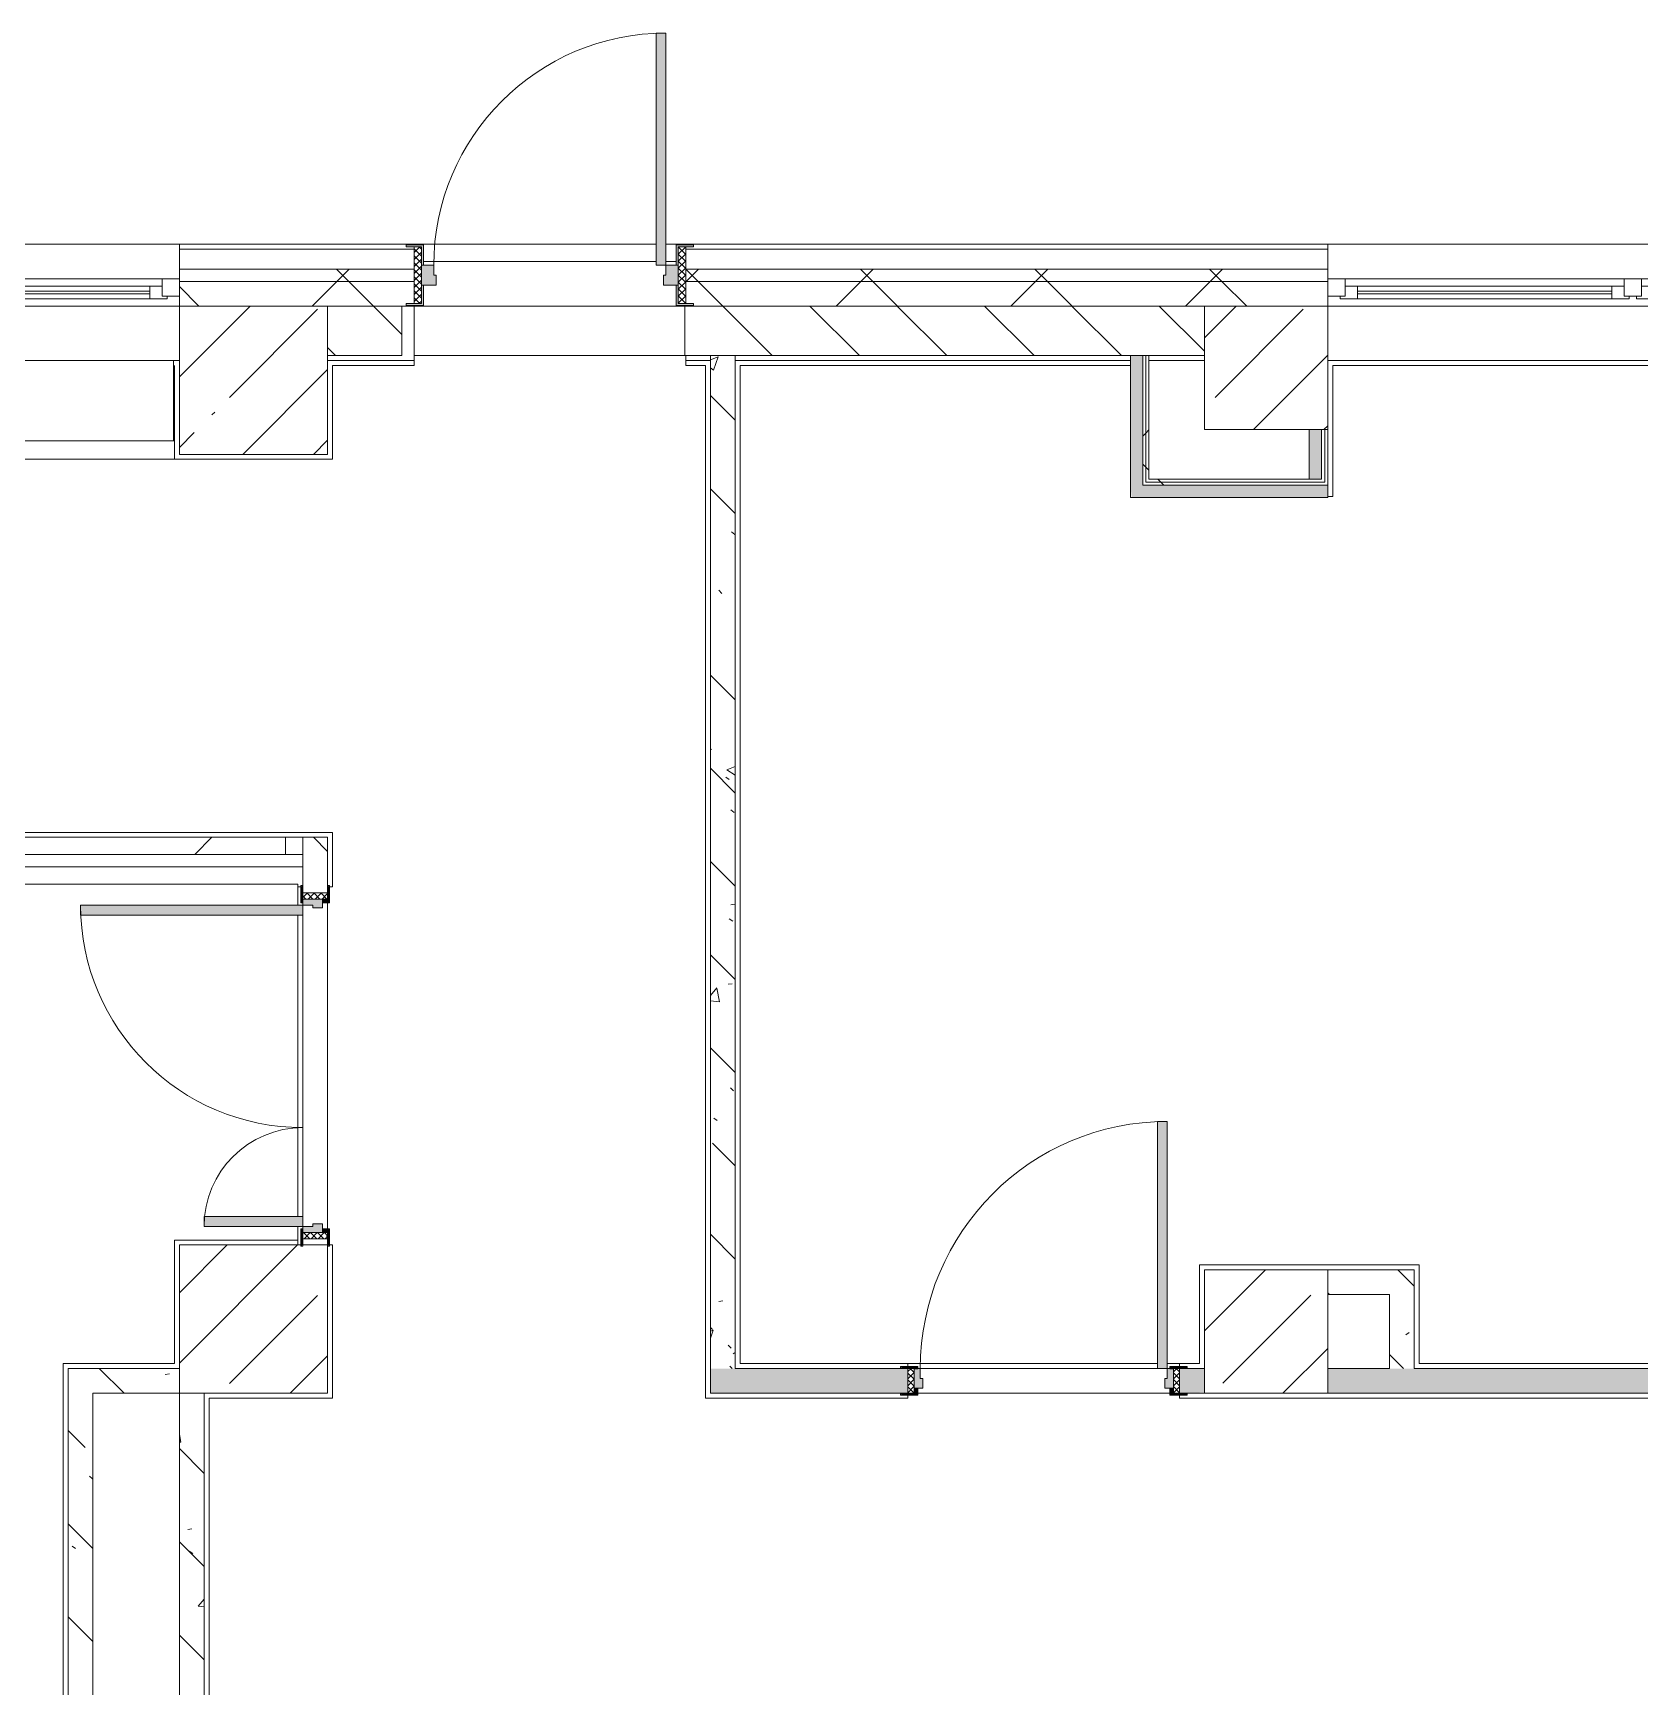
# Model space of a CAD drawing. Header units: millimetres. Extents: x 81711 to 274967, y -8553 to 29000.
# Drawn here: x 213524 to 220030, y 21511 to 28205 of the extents above; entities that cross this region are included whole.
import ezdxf

# ---------------------------------------------------------------- set-up
doc = ezdxf.new("R2010")
doc.units = ezdxf.units.MM
for name, color, linetype, lineweight, true_color in [('A-DOOR-5', 7, 'Continuous', 5, 0xe2e2e2), ('A-DOOR-6', 7, 'Continuous', 5, 0xaaaaaa), ('A-DOOR-FRAM-3', 7, 'Continuous', 5, 0xe2e2e2), ('A-DOOR-FRAM-4', 7, 'Continuous', 5, 0xaaaaaa), ('A-FLOR-2', 7, 'Continuous', 5, 0xaaaaaa), ('I-WALL-25', 7, 'Continuous', 5, 0xe7e7e7), ('I-WALL-26', 7, 'Continuous', 9, 0xe7e7e7), ('I-WALL-29', 7, 'Continuous', 5, 0x787878)]:
    doc.layers.add(name, color=color, linetype=linetype, lineweight=lineweight, true_color=true_color)
for name, color, linetype, lineweight in [('A-GLAZ-3', 7, 'Continuous', 5), ('A-GLAZ-CURT-2', 7, 'Continuous', 5), ('A-GLAZ-CWMG-2', 7, 'Continuous', 5), ('A-WALL', 7, 'Continuous', 9), ('A-WALL-10', 7, 'Continuous', 5), ('I-WALL-27', 7, 'Continuous', 5), ('S-COLS-1', 7, 'Continuous', 5)]:
    doc.layers.add(name, color=color, linetype=linetype, lineweight=lineweight)
pattern_1 = [(45, (147956.67, 0), (-285.1231, 285.1231), []), (45, (148241.8, 0), (-285.1231, 285.1231), [504.031, -100.806, 16.764, -84.042])]
pattern_2 = [(135, (147956.67, 0), (-377.1708, -377.1708), [533.4, -88.9, 17.78, -88.9]), (135, (147956.67, 376.94), (-377.1708, -377.1708), []), (50, (147956.67, 0), (637.6445, -55.7866), [66.675, -733.425]), (355, (147956.7, 0), (-123.3494, 668.699), [53.34, -586.74]), (100.451, (148009.8, -4.65), (514.299, 612.908), [56.665, -623.315]), (46.184, (147956.7, 177.8), (948.7764, -147.15), [100.012, -1100.137]), (96.636, (148035.7, 165.5), (830.909, 865.997), [84.998, -934.973]), (351.184, (147956.7, 177.8), (830.918, 865.988), [80.01, -880.11]), (21, (148045.57, 133.35), (530.6506, -357.9283), [66.675, -733.425]), (326, (148045.6, 133.35), (216.308, 644.6585), [53.34, -586.74]), (71.451, (148089.8, 103.5), (746.9596, 286.7243), [56.665, -623.315]), (37.5, (147956.67, 0), (10.81053, 295.9426), [16.764, -562.864, 16.764, -578.866, -588.962]), (37.5, (147956.67, 0), (10.81053, 295.9426), [-1175.258, 16.764, -572.198]), (7.5, (147956.67, 0), (233.8692, 350.6318), [16.764, -322.834, 16.764, -549.529, -224.472]), (7.5, (147956.67, 0), (233.8692, 350.6318), [-905.891, 16.764, -207.708]), (327.5, (147758.43, 0), (474.5678, -20.0513), [16.764, -205.486, 16.764, -676.656, -920.115]), (327.5, (147758.43, 0), (474.5678, -20.0513), [-915.67, 16.764, -903.351]), (317.5, (147669.53, 0), (518.4522, 88.9934), [16.764, -272.161, 16.764, -443.738, -653.415]), (317.5, (147669.53, 0), (518.4522, 88.9934), [-749.427, 16.764, -636.651])]
pattern_3 = [(45, (147956.67, 0), (-353.5534, 353.5534), []), (135, (147956.67, 0), (-353.5534, -353.5534), [])]
pattern_4 = [(45, (147956.7, 0), (-530.33, 530.33), []), (135, (147956.7, 0), (-530.33, -530.33), [])]

# ---------------------------------------------------------------- blocks, each defined once
blk = doc.blocks.new('Системная панель - Стекло - 70мм-31693610-1_5_3_птичка')
at = {"layer": 'A-GLAZ-CURT-2'}
h = blk.add_hatch(dxfattribs=at)
h.set_pattern_fill('FP_106', color=256, style=0, pattern_type=2)
h.set_pattern_definition([(225, (66547.5, 24415), (1414.214, -1414.214), [1000, -3000]), (225, (67547.5, 24915), (1414.214, -1414.214), [3000, -1000]), (225, (65547.5, 25415), (1414.214, -1414.214), [1000, -3000])])
h.paths.add_polyline_path([(-284.2, 35), (-542.5, 35), (-542.5, -35), (542.5, -35), (542.5, 35), (-258.1, 35)])
for p, q in [((542.5, 35), (-542.5, 35)), ((-542.5, 35), (-542.5, -35)), ((542.5, -35), (542.5, 35)), ((-542.5, -35), (542.5, -35))]:
    blk.add_line(p, q, dxfattribs=at)
blk = doc.blocks.new('BSC_Колонна _Прямоугольная - 500х500-V111-1_5_3_птичка')
at = {"layer": 'S-COLS-1'}
h = blk.add_hatch(dxfattribs=at)
h.set_pattern_fill('FP_123', color=256, style=0, pattern_type=2)
h.set_pattern_definition([(45, (-70560, -22950), (-285.1231, 285.1231), []), (45, (-70274.88, -22950), (-285.1231, 285.1231), [504.031, -100.806, 16.764, -84.042])])
h.paths.add_polyline_path([(250, -250), (250, 250), (-250, 250), (-250, -250), (103.4, -250)])
for p, q in [((250, 250), (-250, 250)), ((-250, 250), (-250, -250)), ((250, -250), (250, 250)), ((-250, -250), (250, -250))]:
    blk.add_line(p, q, dxfattribs=at)
blk = doc.blocks.new('120_Окно_СКБ_3Ст - 120_Окно_СКБ_3Ст_5100-21641134-1_5_3_птичка')
at = {"layer": 'A-GLAZ-3'}
for p, q in [((-2550, -75), (-2550, -5)), ((-2550, -5), (-2480, -5)), ((2550, -5), (-2550, -5)), ((-2480, -5), (-2480, -75)), ((-1720, -35), (-2480, -35)), ((-2480, -35), (-2480, -75)), ((-2430, -85), (-2430, -35)), ((-2430, -55), (-1770, -55)), ((-1770, -65), (-2430, -65)), ((-1770, -85), (-1770, -35)), ((-1720, -75), (-1720, -5)), ((-1720, -5), (-1650, -5)), ((-1720, -75), (-1720, -35)), ((-1650, -5), (-1650, -75)), ((1650, -35), (-1650, -35)), ((1650, -45), (-1650, -45)), ((1650, -75), (1650, -5)), ((1650, -5), (1720, -5)), ((1720, -5), (1720, -75)), ((2480, -35), (1720, -35)), ((1720, -35), (1720, -75)), ((1770, -85), (1770, -35)), ((1770, -55), (2430, -55)), ((2430, -65), (1770, -65)), ((2430, -85), (2430, -35)), ((2480, -75), (2480, -5)), ((2480, -5), (2550, -5)), ((2480, -75), (2480, -35)), ((2550, -5), (2550, -75)), ((-2480, -75), (-2550, -75)), ((-2550, -75), (-2500, -75)), ((-2480, -75), (-2500, -75)), ((-2500, -75), (-2500, -85)), ((-2500, -85), (-1700, -85)), ((-1700, -85), (-2500, -85)), ((-1650, -75), (-1720, -75)), ((-1700, -75), (-1720, -75)), ((-1700, -75), (1700, -75)), ((-1700, -85), (-1700, -75)), ((1720, -75), (1650, -75)), ((1720, -75), (1700, -75)), ((1700, -75), (1700, -85)), ((1700, -85), (2500, -85)), ((2500, -85), (1700, -85)), ((2550, -75), (2480, -75)), ((2500, -75), (2480, -75)), ((2500, -75), (2550, -75)), ((2500, -85), (2500, -75))]:
    blk.add_line(p, q, dxfattribs=at)
blk = doc.blocks.new('120_Окно_СКБ_2Ст - 120_Окно_СКБ_2Ст 2100х2400 _мал створка справа_-19092174-1_5_3_птичка')
at = {"layer": 'A-GLAZ-3'}
for p, q in [((-1050, -75), (-1050, -5)), ((-1050, -5), (-980, -5)), ((1050, -5), (-1050, -5)), ((-980, -5), (-980, -75)), ((150, -35), (-980, -35)), ((-980, -35), (-980, -75)), ((-930, -85), (-930, -35)), ((-930, -55), (100, -55)), ((100, -65), (-930, -65)), ((100, -85), (100, -35)), ((150, -75), (150, -5)), ((150, -5), (220, -5)), ((150, -75), (150, -35)), ((220, -5), (220, -75)), ((980, -35), (220, -35)), ((220, -35), (220, -75)), ((270, -85), (270, -35)), ((270, -55), (930, -55)), ((930, -65), (270, -65)), ((930, -85), (930, -35)), ((980, -75), (980, -5)), ((980, -5), (1050, -5)), ((980, -75), (980, -35)), ((1050, -5), (1050, -75)), ((-980, -75), (-1050, -75)), ((-1050, -75), (-1000, -75)), ((-980, -75), (-1000, -75)), ((-1000, -75), (-1000, -85)), ((-1000, -85), (170, -85)), ((170, -85), (-1000, -85)), ((220, -75), (150, -75)), ((170, -75), (150, -75)), ((170, -75), (200, -75)), ((170, -85), (170, -75)), ((220, -75), (200, -75)), ((200, -75), (200, -85)), ((200, -85), (1000, -85)), ((1000, -85), (200, -85)), ((1050, -75), (980, -75)), ((1000, -75), (980, -75)), ((1000, -75), (1050, -75)), ((1000, -85), (1000, -75))]:
    blk.add_line(p, q, dxfattribs=at)
blk = doc.blocks.new('110_Дверь_СКБ_1Ст_Наружная - ДН-2д_л__ Дверь из подвала ЛК _900 мм в свету_ 3300-22851703-1_5_3_птичка')
at = {"layer": 'A-DOOR-5'}
h = blk.add_hatch(color=256, dxfattribs=at)
h.paths.add_polyline_path([(-500.5, 50), (-492.5, 50), (-492.5, 133), (-562.5, 133), (-562.5, 125), (-500.5, 125), (-500.5, 65)])
h.paths.add_polyline_path([(539.5, 50), (539.5, 125), (601.5, 125), (601.5, 133), (531.5, 133), (531.5, 50)])
h = blk.add_hatch(color=256, dxfattribs=at)
h.paths.add_polyline_path([(539.5, -30), (539.5, 50), (489.5, 50), (489.5, 10), (479.5, 10), (479.5, -30), (489.5, -30)])
h.paths.add_polyline_path([(-440.5, -30), (-440.5, 10), (-450.5, 10), (-450.5, 50), (-500.5, 50), (-500.5, -30), (-450.5, -30)])
h = blk.add_hatch(color=256, dxfattribs=at)
h.paths.add_polyline_path([(540.4, -113), (601.5, -113), (601.5, -105), (539.5, -105), (539.5, -30), (531.5, -30), (531.5, -113), (539.5, -113)])
h.paths.add_polyline_path([(-501.4, -113), (-492.5, -113), (-492.5, -30), (-500.5, -30), (-500.5, -105), (-562.5, -105), (-562.5, -113), (-529.5, -113)])
at = {"layer": 'A-DOOR-6'}
h = blk.add_hatch(dxfattribs=at)
h.set_pattern_fill('FP_176', color=256, style=0, pattern_type=2)
h.set_pattern_definition([(135, (1756.41, 199.685), (-14.14214, -14.14214), []), (225, (1756.41, 199.685), (14.14214, -14.14214), [])])
h.paths.add_polyline_path([(559.5, -105), (569.5, -105), (569.5, 125), (539.5, 121.6), (539.5, -105)])
at = {"layer": 'A-DOOR-FRAM-3'}
blk.add_hatch(color=256, dxfattribs=at).paths.add_polyline_path([(449.5, 50), (489.5, 50), (489.5, 990), (449.5, 990), (449.5, 65)])
at = {"layer": 'A-DOOR-FRAM-4'}
h = blk.add_hatch(dxfattribs=at)
h.set_pattern_fill('FP_177', color=256, style=0, pattern_type=2)
h.set_pattern_definition([(45, (-366.384, 199.685), (-14.1421, 14.1421), []), (135, (-366.384, 199.685), (-14.1421, -14.1421), [])])
h.paths.add_polyline_path([(-530.5, -105), (-500.5, -105), (-500.5, 125), (-530.5, 125), (-530.5, -50.9)])
at = {"layer": 'A-DOOR-6'}
for p, q in [((489.5, 990), (449.5, 990)), ((449.5, 990), (449.5, 50)), ((489.5, 50), (489.5, 990)), ((-492.5, 133), (-562.5, 133)), ((-562.5, 133), (-562.5, 125)), ((-562.5, 125), (-500.5, 125)), ((-500.5, 125), (-500.5, 50)), ((-492.5, 50), (-492.5, 133)), ((601.5, 133), (531.5, 133)), ((531.5, 133), (531.5, 50)), ((539.5, 50), (539.5, 125)), ((539.5, 125), (601.5, 125)), ((601.5, 125), (601.5, 133)), ((-500.5, 50), (-492.5, 50)), ((449.5, 50), (489.5, 50)), ((531.5, 50), (539.5, 50)), ((-492.5, -30), (-500.5, -30)), ((-500.5, -30), (-500.5, -105)), ((-492.5, -113), (-492.5, -30)), ((539.5, -30), (531.5, -30)), ((531.5, -30), (531.5, -113)), ((539.5, -105), (539.5, -30)), ((-562.5, -105), (-562.5, -113)), ((-500.5, -105), (-562.5, -105)), ((-562.5, -113), (-492.5, -113)), ((531.5, -113), (601.5, -113)), ((601.5, -105), (539.5, -105)), ((601.5, -113), (601.5, -105))]:
    blk.add_line(p, q, dxfattribs=at)
blk.add_arc((489.5, 50), 940, 90, 180, dxfattribs=at)
at = {"layer": 'A-DOOR-FRAM-4'}
for p, q in [((-500.5, 125), (-530.5, 125)), ((-530.5, 125), (-530.5, -105)), ((-500.5, -105), (-500.5, 125)), ((569.5, 125), (539.5, 125)), ((539.5, 125), (539.5, -105)), ((569.5, -105), (569.5, 125)), ((-450.5, 50), (-500.5, 50)), ((-500.5, 50), (-500.5, -30)), ((-450.5, 10), (-450.5, 50)), ((-440.5, 10), (-450.5, 10)), ((-440.5, -30), (-440.5, 10)), ((489.5, 10), (479.5, 10)), ((479.5, 10), (479.5, -30)), ((489.5, 50), (489.5, 10)), ((539.5, 50), (489.5, 50)), ((539.5, -30), (539.5, 50)), ((-500.5, -30), (-440.5, -30)), ((479.5, -30), (539.5, -30)), ((-530.5, -105), (-500.5, -105)), ((539.5, -105), (569.5, -105))]:
    blk.add_line(p, q, dxfattribs=at)
blk = doc.blocks.new('110_Дверь_СКБ_2Ст - Д-10а_ СОШ_Дв_1450x2100h_Горячий цех-V192-1_5_3_птичка')
at = {"layer": 'A-DOOR-5'}
for points in [[(622.5, 873.7), (622.5, 50), (662.5, 50), (662.5, 950), (622.5, 950)], [(-637.5, 62.8), (-637.5, 50), (-597.5, 50), (-597.5, 450), (-637.5, 450), (-637.5, 70)]]:
    blk.add_hatch(color=256, dxfattribs=at).paths.add_polyline_path(points)
h = blk.add_hatch(color=256, dxfattribs=at)
h.paths.add_polyline_path([(-662.5, 50), (-662.5, -30), (-627.5, -30), (-627.5, 10), (-637.5, 10), (-637.5, 50), (-647.5, 50)])
h.paths.add_polyline_path([(652.5, -6), (652.5, -30), (687.5, -30), (687.5, 50), (662.5, 50), (662.5, 10), (652.5, 10)])
at = {"layer": 'A-DOOR-6'}
h = blk.add_hatch(dxfattribs=at)
h.set_pattern_fill('FP_23', color=256, style=0, pattern_type=2)
h.set_pattern_definition([(135, (1601.41, 114.685), (-14.14214, -14.14214), []), (225, (1601.41, 114.685), (14.14214, -14.14214), [])])
h.paths.add_polyline_path([(687.5, 50), (687.5, -50), (712.5, -50), (712.5, 50)])
at = {"layer": 'A-DOOR-FRAM-3'}
for points in [[(-717.5, 58), (-712.5, 50), (-647.5, 50), (-647.5, 58), (-712.5, 58)], [(672.5, 58), (672.5, 50), (742.5, 50), (737.5, 58), (687.5, 58)], [(-717.5, -50), (-712.5, -58), (-647.5, -58), (-647.5, -50), (-712.5, -50)], [(-662.5, -50), (-647.5, -50), (-647.5, -30), (-662.5, -30)], [(672.5, -50), (687.5, -50), (687.5, -30), (672.5, -30)], [(672.5, -50), (672.5, -58), (742.5, -58), (737.5, -50), (687.5, -50)]]:
    blk.add_hatch(color=256, dxfattribs=at).paths.add_polyline_path(points)
at = {"layer": 'A-DOOR-FRAM-4'}
h = blk.add_hatch(dxfattribs=at)
h.set_pattern_fill('FP_24', color=256, style=0, pattern_type=2)
h.set_pattern_definition([(45, (-521.384, 114.685), (-14.1421, 14.1421), []), (135, (-521.384, 114.685), (-14.1421, -14.1421), [])])
h.paths.add_polyline_path([(-687.5, -50), (-662.5, -50), (-662.5, 50), (-687.5, 50)])
at = {"layer": 'A-DOOR-6'}
for p, q in [((662.5, 950), (622.5, 950)), ((622.5, 950), (622.5, 50)), ((662.5, 50), (662.5, 950)), ((-637.5, 450), (-637.5, 50)), ((-597.5, 450), (-637.5, 450)), ((-597.5, 50), (-597.5, 450)), ((-637.5, 50), (-597.5, 50)), ((622.5, 50), (662.5, 50))]:
    blk.add_line(p, q, dxfattribs=at)
for centre, radius, start, end in [((662.5, 50), 900, 90, 180), ((-637.5, 50), 400, 0, 90)]:
    blk.add_arc(centre, radius, start, end, dxfattribs=at)
at = {"layer": 'A-DOOR-FRAM-4'}
for p, q in [((-647.5, 58), (-717.5, 58)), ((-717.5, 58), (-717.5, 50)), ((-717.5, 50), (-647.5, 50)), ((-662.5, 50), (-687.5, 50)), ((-687.5, 50), (-687.5, -50)), ((-637.5, 50), (-662.5, 50)), ((-662.5, 50), (-662.5, -30)), ((-662.5, -50), (-662.5, 50)), ((-647.5, 50), (-647.5, 58)), ((-637.5, 10), (-637.5, 50)), ((-627.5, 10), (-637.5, 10)), ((-627.5, -30), (-627.5, 10)), ((662.5, 10), (652.5, 10)), ((652.5, 10), (652.5, -30)), ((662.5, 50), (662.5, 10)), ((687.5, 50), (662.5, 50)), ((742.5, 58), (672.5, 58)), ((672.5, 58), (672.5, 50)), ((672.5, 50), (742.5, 50)), ((687.5, -30), (687.5, 50)), ((712.5, 50), (687.5, 50)), ((687.5, 50), (687.5, -50)), ((712.5, -50), (712.5, 50)), ((742.5, 50), (742.5, 58)), ((-647.5, -50), (-717.5, -50)), ((-717.5, -50), (-717.5, -58)), ((-717.5, -58), (-647.5, -58)), ((-687.5, -50), (-662.5, -50)), ((-662.5, -30), (-627.5, -30)), ((-647.5, -30), (-662.5, -30)), ((-662.5, -30), (-662.5, -50)), ((-662.5, -50), (-647.5, -50)), ((-647.5, -50), (-647.5, -30)), ((-647.5, -58), (-647.5, -50)), ((652.5, -30), (687.5, -30)), ((687.5, -30), (672.5, -30)), ((672.5, -30), (672.5, -50)), ((672.5, -50), (687.5, -50)), ((742.5, -50), (672.5, -50)), ((672.5, -50), (672.5, -58)), ((672.5, -58), (742.5, -58)), ((687.5, -50), (687.5, -30)), ((687.5, -50), (712.5, -50)), ((742.5, -58), (742.5, -50))]:
    blk.add_line(p, q, dxfattribs=at)
blk = doc.blocks.new('Прямоугольный импост - 50 x 70 мм-23766160-1_5_3_птичка')
at = {"layer": 'A-GLAZ-CWMG-2'}
for p, q in [((0, 35), (-70, 35)), ((-70, 35), (-70, -35)), ((0, -35), (0, 35)), ((-70, -35), (0, -35))]:
    blk.add_line(p, q, dxfattribs=at)
blk = doc.blocks.new('110_Дверь_СКБ_1Ст_Внутренняя1 - Д-11 1100x2100h_кладовые _все__ коридор _между помещениями блока столовой__ моечные _все_-V213-1_5_3_птичка')
at = {"layer": 'A-DOOR-5'}
h = blk.add_hatch(color=256, dxfattribs=at)
h.paths.add_polyline_path([(512.5, 50), (512.5, 10), (502.5, 10), (502.5, -30), (537.5, -30), (537.5, 50)])
h.paths.add_polyline_path([(-497.5, 50), (-512.5, 50), (-512.5, -30), (-477.5, -30), (-477.5, 10), (-487.5, 10), (-487.5, 50)])
at = {"layer": 'A-DOOR-6'}
h = blk.add_hatch(dxfattribs=at)
h.set_pattern_fill('FP_17', color=256, style=0, pattern_type=2)
h.set_pattern_definition([(135, (1751.41, 114.685), (-14.14214, -14.14214), []), (225, (1751.41, 114.685), (14.14214, -14.14214), [])])
h.paths.add_polyline_path([(537.5, 50), (537.5, -50), (562.5, -50), (562.5, 50)])
at = {"layer": 'A-DOOR-FRAM-3'}
for points in [[(512.5, 1050), (472.5, 1050), (472.5, 50), (512.5, 50), (512.5, 907.6)], [(-537.5, 58), (-567.5, 58), (-562.5, 50), (-497.5, 50), (-497.5, 58), (-535.4, 58)], [(537.5, 58), (522.5, 58), (522.5, 50), (592.5, 50), (592.5, 58), (542.5, 58)], [(-497.5, -50), (-567.5, -50), (-562.5, -58), (-497.5, -56.4)], [(-497.5, -30), (-512.5, -30), (-512.5, -50), (-497.5, -50)], [(522.5, -30), (522.5, -50), (537.5, -50), (537.5, -30)], [(562.5, -50), (522.5, -50), (522.5, -58), (592.5, -58), (592.5, -50)]]:
    blk.add_hatch(color=256, dxfattribs=at).paths.add_polyline_path(points)
at = {"layer": 'A-DOOR-FRAM-4'}
h = blk.add_hatch(dxfattribs=at)
h.set_pattern_fill('FP_18', color=256, style=0, pattern_type=2)
h.set_pattern_definition([(45, (-371.384, 114.685), (-14.1421, 14.1421), []), (135, (-371.384, 114.685), (-14.1421, -14.1421), [])])
h.paths.add_polyline_path([(-512.5, 50), (-537.5, 50), (-537.2, -50), (-512.5, -50)])
at = {"layer": 'A-DOOR-6'}
for p, q in [((512.5, 1050), (472.5, 1050)), ((472.5, 1050), (472.5, 50)), ((512.5, 50), (512.5, 1050)), ((472.5, 50), (512.5, 50))]:
    blk.add_line(p, q, dxfattribs=at)
blk.add_arc((512.5, 50), 1000, 90, 180, dxfattribs=at)
at = {"layer": 'A-DOOR-FRAM-4'}
for p, q in [((-497.5, 58), (-567.5, 58)), ((-567.5, 58), (-567.5, 50)), ((-567.5, 50), (-497.5, 50)), ((-512.5, 50), (-537.5, 50)), ((-537.5, 50), (-537.5, -50)), ((-487.5, 50), (-512.5, 50)), ((-512.5, 50), (-512.5, -30)), ((-512.5, -50), (-512.5, 50)), ((-497.5, 50), (-512.5, 50)), ((-512.5, 50), (-512.5, 49)), ((-512.5, 49), (-497.5, 49)), ((-497.5, 50), (-497.5, 58)), ((-497.5, 49), (-497.5, 50)), ((-487.5, 10), (-487.5, 50)), ((-477.5, 10), (-487.5, 10)), ((-477.5, -30), (-477.5, 10)), ((512.5, 10), (502.5, 10)), ((502.5, 10), (502.5, -30)), ((512.5, 50), (512.5, 10)), ((537.5, 50), (512.5, 50)), ((592.5, 58), (522.5, 58)), ((522.5, 58), (522.5, 50)), ((537.5, 50), (522.5, 50)), ((522.5, 50), (522.5, 49)), ((522.5, 50), (592.5, 50)), ((522.5, 49), (537.5, 49)), ((537.5, -30), (537.5, 50)), ((562.5, 50), (537.5, 50)), ((537.5, 50), (537.5, -50)), ((537.5, 49), (537.5, 50)), ((562.5, -50), (562.5, 50)), ((592.5, 50), (592.5, 58)), ((-497.5, -50), (-567.5, -50)), ((-567.5, -50), (-567.5, -58)), ((-567.5, -58), (-497.5, -58)), ((-537.5, -50), (-512.5, -50)), ((-512.5, -30), (-477.5, -30)), ((-497.5, -30), (-512.5, -30)), ((-512.5, -30), (-512.5, -50)), ((-512.5, -50), (-497.5, -50)), ((-497.5, -50), (-497.5, -30)), ((-497.5, -58), (-497.5, -50)), ((502.5, -30), (537.5, -30)), ((537.5, -30), (522.5, -30)), ((522.5, -30), (522.5, -50)), ((522.5, -50), (537.5, -50)), ((592.5, -50), (522.5, -50)), ((522.5, -50), (522.5, -58)), ((522.5, -58), (592.5, -58)), ((537.5, -50), (537.5, -30)), ((537.5, -50), (562.5, -50)), ((592.5, -58), (592.5, -50))]:
    blk.add_line(p, q, dxfattribs=at)
blk = doc.blocks.new('Зашивка приборов отопления10 - Зашивка приборов отопления-33278020-1_5_3_птичка')
at = {"layer": 'A-WALL-10'}
for p, q in [((51570, 26880), (51570, 26555)), ((56925.6, 26880), (51570, 26880)), ((56925.6, 26555), (56925.6, 26880)), ((51570, 26555), (56925.6, 26555)), ((56930, 26555), (51570, 26555)), ((51570, 26555), (51570, 26480)), ((56930, 26480), (56930, 26555)), ((51570, 26480), (56930, 26480))]:
    blk.add_line(p, q, dxfattribs=at)

msp = doc.modelspace()

# ---------------------------------------------------------------- hatches: boundary and pattern name
at = {"layer": 'A-WALL-10'}
h = msp.add_hatch(dxfattribs=at)
h.set_pattern_fill('FP_94', color=256, style=0, pattern_type=2)
h.set_pattern_definition(pattern_3)
h.paths.add_polyline_path([(231381.8, 27200), (232926.7, 27200), (232926.7, 27250), (228306.7, 27250), (228306.7, 27200), (231181.8, 27200)])
h.paths.add_polyline_path([(218766.7, 27200), (218766.7, 27250), (216166.7, 27250), (216166.7, 27200), (218266.7, 27200)])
h.paths.add_polyline_path([(214716.7, 27200), (215066.7, 27200), (215066.7, 27250), (214116.7, 27250), (214116.7, 27200)])
h.paths.add_polyline_path([(220866.7, 27200), (222206.7, 27200), (222206.7, 27250), (220866.7, 27250), (220866.7, 27210)])
h.paths.add_polyline_path([(225206.7, 27200), (225206.7, 27250), (224306.7, 27250), (224306.7, 27200), (224706.7, 27200)])
h.paths.add_polyline_path([(205661.7, 27200), (205661.7, 27250), (204816.7, 27250), (204816.7, 27200)])
h.paths.add_polyline_path([(208214.7, 27200), (209016.7, 27200), (209016.7, 27250), (207961.7, 27250), (207961.7, 27200)])
h.paths.add_polyline_path([(196716.7, 27200), (196716.7, 27250), (195616.7, 27250), (195616.7, 27200), (196116.7, 27200)])
h.paths.add_polyline_path([(198816.7, 27200), (199716.7, 27200), (199716.7, 27250), (198816.7, 27250), (198816.7, 27210)])
h.paths.add_polyline_path([(202716.7, 27200), (202716.7, 27250), (201816.7, 27250), (201816.7, 27200), (202636.5, 27200)])
h.paths.add_polyline_path([(192516.7, 27200), (192516.7, 27250), (190116.7, 27250), (190116.7, 27200), (191480.1, 27200)])
h = msp.add_hatch(dxfattribs=at)
h.set_pattern_fill('FP_94', color=256, style=0, pattern_type=2)
h.set_pattern_definition(pattern_3)
h.paths.add_polyline_path([(190716.7, 27100), (192516.7, 27100), (192516.7, 27200), (190116.7, 27200), (190116.7, 27100)])
h.paths.add_polyline_path([(208716.7, 27100), (209016.7, 27100), (209016.7, 27200), (207961.7, 27200), (207961.7, 27100), (208214.7, 27100)])
h.paths.add_polyline_path([(232056.7, 27100), (232926.7, 27100), (232922.1, 27200), (228306.7, 27198.1), (228306.7, 27100), (231381.8, 27100)])
h.paths.add_polyline_path([(198816.7, 27100), (199716.7, 27100), (199716.7, 27200), (198816.7, 27200), (198816.7, 27140)])
h.paths.add_polyline_path([(201816.7, 27100), (202716.7, 27100), (202716.7, 27200), (201816.7, 27200), (201816.7, 27140)])
h.paths.add_polyline_path([(195816.7, 27100), (196716.7, 27100), (196716.7, 27200), (195616.7, 27200), (195616.7, 27100)])
h.paths.add_polyline_path([(215066.7, 27100), (215066.7, 27102), (215034.7, 27102), (215034.7, 27110), (215066.7, 27110), (215066.7, 27200), (214116.7, 27200), (214116.7, 27100), (215034.7, 27100)])
h.paths.add_polyline_path([(205661.7, 27100), (205661.7, 27200), (204816.7, 27200), (204816.7, 27100), (205306.7, 27100)])
h.paths.add_polyline_path([(224706.7, 27100), (225206.7, 27100), (225206.7, 27200), (224306.7, 27200), (224306.7, 27100)])
h.paths.add_polyline_path([(216198.7, 27100), (218766.7, 27100), (218766.7, 27200), (216166.7, 27200), (216166.7, 27110), (216198.7, 27110), (216198.7, 27102), (216166.7, 27100)])
h.paths.add_polyline_path([(221496.7, 27100), (222206.7, 27100), (222206.7, 27200), (220866.7, 27200), (220866.7, 27100)])
h = msp.add_hatch(dxfattribs=at)
h.set_pattern_fill('FP_105', color=256, style=0, pattern_type=2)
h.set_pattern_definition([(135, (147956.67, 0), (-176.7767, -176.7767), [])])
h.paths.add_polyline_path([(205306.7, 26900), (205661.7, 26900), (205661.7, 27100), (204816.7, 27100), (204816.7, 26900)])
h.paths.add_polyline_path([(190716.7, 26900), (192516.7, 26900), (192516.7, 27100), (190716.7, 27100), (190716.7, 27061.4)])
h.paths.add_polyline_path([(198917.7, 26900), (199716.7, 26900), (199716.7, 27100), (198816.7, 27100), (198816.7, 26900)])
h.paths.add_polyline_path([(201816.7, 26900), (202116.7, 26900), (202116.7, 27100), (201816.7, 27100), (201816.7, 26969.4)])
h.paths.add_polyline_path([(228606.7, 26900), (228606.7, 27100), (228306.7, 27100), (228306.7, 26900)])
h.paths.add_polyline_path([(208716.7, 26900), (209016.7, 26900), (209016.7, 27100), (208716.7, 27100), (208716.7, 26953.9)])
h.paths.add_polyline_path([(224706.7, 26900), (224706.7, 27100), (224306.7, 27100), (224306.7, 26900), (224384.9, 26900)])
h.paths.add_polyline_path([(215016.7, 26900), (215016.7, 27100), (214716.7, 27100), (214716.7, 26900)])
h.paths.add_polyline_path([(207961.7, 26900), (208116.7, 26900), (208116.7, 27100), (207961.7, 27100), (207961.7, 26936.5)])
h.paths.add_polyline_path([(216162.7, 26900), (218266.7, 26900), (218266.7, 27100), (216162.7, 27100), (216162.7, 27091.3)])
h.paths.add_polyline_path([(222206.7, 26900), (222206.7, 27100), (221996.7, 27100), (221996.7, 26900)])
h.paths.add_polyline_path([(221496.7, 26900), (221496.7, 27100), (220866.7, 27100), (220866.7, 26900)])
h.paths.add_polyline_path([(195616.7, 26900), (196116.7, 26900), (196116.7, 27100), (195616.7, 27100), (195616.7, 27079.6)])
at = {"layer": 'I-WALL-25'}
msp.add_hatch(color=256, dxfattribs=at).paths.add_polyline_path([(218741.7, 26400), (218741.7, 26600), (218691.7, 26600), (218691.7, 26400)])
at = {"layer": 'I-WALL-26'}
for points in [[(217972.3, 26375), (218017.3, 26375), (218017.3, 26900), (217967.3, 26900), (217967.3, 26375)], [(218766.7, 26325), (218766.7, 26375), (217967.3, 26375), (217972.7, 26325), (218441.5, 26325)]]:
    msp.add_hatch(color=256, dxfattribs=at).paths.add_polyline_path(points)
at = {"layer": 'I-WALL-27'}
h = msp.add_hatch(dxfattribs=at)
h.set_pattern_fill('FP_192', color=256, style=0, pattern_type=2)
h.set_pattern_definition(pattern_4)
h.paths.add_polyline_path([(218017.3, 26387.5), (218029.8, 26390.6), (218029.8, 26900), (218017.3, 26900), (218017.3, 26400)])
h = msp.add_hatch(dxfattribs=at)
h.set_pattern_fill('FP_192', color=256, style=0, pattern_type=2)
h.set_pattern_definition(pattern_4)
h.paths.add_polyline_path([(218029.8, 26400), (218042.3, 26400), (218042.3, 26900), (218029.8, 26900), (218029.8, 26532.4)])
h = msp.add_hatch(dxfattribs=at)
h.set_pattern_fill('FP_192', color=256, style=0, pattern_type=2)
h.set_pattern_definition(pattern_4)
h.paths.add_polyline_path([(218741.7, 26375), (218766.7, 26375), (218766.7, 26387.5), (218017.3, 26387.3), (218017.3, 26375), (218691.7, 26375)])
h = msp.add_hatch(dxfattribs=at)
h.set_pattern_fill('FP_192', color=256, style=0, pattern_type=2)
h.set_pattern_definition(pattern_4)
h.paths.add_polyline_path([(218741.7, 26387.5), (218754.2, 26387.5), (218754.2, 26400), (218029.8, 26400), (218029.8, 26387.5), (218691.7, 26387.5)])
at = {"layer": 'I-WALL-29'}
h = msp.add_hatch(dxfattribs=at)
h.set_pattern_fill('FP_103', color=256, style=0, pattern_type=2)
h.set_pattern_definition(pattern_2)
h.paths.add_polyline_path([(216366.7, 22800), (216366.7, 26900), (216266.7, 26900), (216266.7, 22800)])
h = msp.add_hatch(dxfattribs=at)
h.set_pattern_fill('FP_103', color=256, style=0, pattern_type=2)
h.set_pattern_definition(pattern_2)
h.paths.add_polyline_path([(214716.7, 23300), (214716.7, 23325), (214616.7, 23320), (214616.7, 23300)])
h.paths.add_polyline_path([(214616.7, 24725), (214716.7, 24725), (214716.7, 24950), (214616.7, 24950), (214616.7, 24750)])
h = msp.add_hatch(dxfattribs=at)
h.set_pattern_fill('FP_103', color=256, style=0, pattern_type=2)
h.set_pattern_definition(pattern_2)
h.paths.add_polyline_path([(219016.7, 23100), (219116.7, 23100), (219116.7, 23200), (218766.7, 23200), (218766.7, 23100), (218786.7, 23100)])
h = msp.add_hatch(dxfattribs=at)
h.set_pattern_fill('FP_103', color=256, style=0, pattern_type=2)
h.set_pattern_definition(pattern_2)
h.paths.add_polyline_path([(219016.7, 22800), (219116.7, 22800), (219116.7, 23100), (219016.7, 23100), (219016.7, 22820)])
h = msp.add_hatch(dxfattribs=at)
h.set_pattern_fill('FP_103', color=256, style=0, pattern_type=2)
h.set_pattern_definition(pattern_2)
h.paths.add_polyline_path([(213677.3, 15550), (213766.7, 15550), (213766.7, 15750), (213666.7, 15750), (213666.7, 15550)])
h.paths.add_polyline_path([(213666.7, 16450), (213766.7, 16450), (213766.7, 22800), (213666.7, 22800), (213666.7, 16530)])
h = msp.add_hatch(dxfattribs=at)
h.set_pattern_fill('FP_103', color=256, style=0, pattern_type=2)
h.set_pattern_definition(pattern_2)
h.paths.add_polyline_path([(213766.7, 22700), (214116.7, 22700), (214116.7, 22800), (213766.7, 22800)])
h = msp.add_hatch(dxfattribs=at)
h.set_pattern_fill('FP_103', color=256, style=0, pattern_type=2)
h.set_pattern_definition(pattern_2)
h.paths.add_polyline_path([(225206.7, 22700), (225306.7, 22700), (225306.7, 22800), (225206.7, 22800), (225206.7, 22709.1)])
h.paths.add_polyline_path([(224125.5, 22700), (224706.7, 22700), (224706.7, 22800), (223701.5, 22800), (223701.5, 22700), (224086.7, 22700)])
h.paths.add_polyline_path([(226656.5, 22700), (228606.7, 22700), (228606.7, 22800), (226406.7, 22800), (226406.7, 22700), (226436.7, 22700)])
h.paths.add_polyline_path([(230156.7, 22700), (230386.7, 22700), (230386.7, 22800), (230186.7, 22798), (230186.7, 22790), (230156.7, 22790), (230156.7, 22710), (230186.7, 22710), (230186.7, 22702), (230156.7, 22702)])
h.paths.add_polyline_path([(229185.9, 22700), (229176.7, 22702), (229176.7, 22710), (229206.7, 22710), (229206.7, 22790), (229176.7, 22790), (229176.7, 22798), (229106.7, 22796.4), (229106.7, 22700), (229176.7, 22700)])
h.paths.add_polyline_path([(218196.7, 22700), (218266.7, 22704), (218266.7, 22800), (218166.7, 22800), (218166.7, 22700)])
h.paths.add_polyline_path([(217066.7, 22700), (217066.7, 22800), (216266.7, 22800), (216266.7, 22700), (217041.7, 22700)])
h.paths.add_polyline_path([(221996.7, 22700), (222601.5, 22700), (222601.5, 22800), (221996.7, 22800), (221996.7, 22730.9)])
h.paths.add_polyline_path([(220626.7, 22700), (221496.7, 22700), (221496.7, 22800), (218766.7, 22800), (218766.7, 22700), (219371.2, 22700)])
h = msp.add_hatch(dxfattribs=at)
h.set_pattern_fill('FP_103', color=256, style=0, pattern_type=2)
h.set_pattern_definition(pattern_2)
h.paths.add_polyline_path([(214216.7, 21150), (214216.7, 22700), (214116.7, 22700), (214116.7, 21150)])
at = {"layer": 'S-COLS-1'}
h = msp.add_hatch(dxfattribs=at)
h.set_pattern_fill('FP_74', color=256, style=0, pattern_type=2)
h.set_pattern_definition(pattern_1)
h.paths.add_polyline_path([(214116.7, 26500), (214716.7, 26500), (214716.7, 27100), (214116.7, 27100), (214116.7, 26555)])
h = msp.add_hatch(dxfattribs=at)
h.set_pattern_fill('FP_74', color=256, style=0, pattern_type=2)
h.set_pattern_definition(pattern_1)
h.paths.add_polyline_path([(218266.7, 26600), (218766.7, 26600), (218766.7, 27100), (218266.7, 27100), (218266.7, 26880)])
h = msp.add_hatch(dxfattribs=at)
h.set_pattern_fill('FP_74', color=256, style=0, pattern_type=2)
h.set_pattern_definition(pattern_1)
h.paths.add_polyline_path([(214716.7, 22700), (214716.7, 23300), (214116.7, 23300), (214116.7, 22700), (214596.7, 22700)])

# ---------------------------------------------------------------- linework, layer by layer
at = {"layer": 'A-FLOR-2'}
for p, q in [((216046.7, 27350), (215067.7, 27350)), ((216166.7, 27350), (216086.7, 27350)), ((215067.7, 27102), (215067.7, 26860)), ((214096.7, 26555), (214096.7, 26860)), ((215067.7, 26860), (214736.7, 26860)), ((214736.7, 26860), (214736.7, 26480)), ((216166.7, 26860), (216166.7, 26880)), ((216246.7, 26860), (216166.7, 26860)), ((216246.7, 22680), (216246.7, 26860)), ((217967.3, 26860), (216386.7, 26860)), ((216386.7, 26860), (216386.7, 22820)), ((221476.7, 26860), (218786.7, 26860)), ((218786.7, 26860), (218786.7, 26330)), ((214736.7, 26480), (214096.7, 26480)), ((218786.7, 26330), (218766.7, 26330)), ((205906.7, 24970), (214736.7, 24970)), ((214736.7, 24970), (214736.7, 24750)), ((214596.7, 24760), (208686.7, 24760)), ((214596.7, 24675), (214596.7, 24760)), ((214608.7, 24750), (214596.7, 24750)), ((214736.7, 24750), (214724.7, 24750)), ((214596.7, 24635), (214596.7, 23415)), ((214596.7, 23300), (214596.7, 23375)), ((214096.7, 22820), (214096.7, 23320)), ((214096.7, 23320), (214596.7, 23320)), ((214724.7, 23300), (214736.7, 23300)), ((214736.7, 23300), (214736.7, 22680)), ((218246.7, 22820), (218246.7, 23220)), ((218246.7, 23220), (219136.7, 23220)), ((219136.7, 23220), (219136.7, 22820)), ((213646.7, 16530), (213646.7, 22820)), ((213646.7, 22820), (214096.7, 22820)), ((216386.7, 22820), (218076.7, 22820)), ((217066.7, 22820), (217066.7, 22808)), ((218116.7, 22820), (218246.7, 22820)), ((218166.7, 22808), (218166.7, 22820)), ((219136.7, 22820), (220626.7, 22820)), ((217066.7, 22692), (217066.7, 22680)), ((218166.7, 22680), (218166.7, 22692)), ((214736.7, 22680), (214236.7, 22680)), ((214236.7, 22680), (214236.7, 21170)), ((217066.7, 22680), (216246.7, 22680)), ((222601.5, 22680), (218166.7, 22680))]:
    msp.add_line(p, q, dxfattribs=at)
at = {"layer": 'A-WALL'}
for p, q in [((215066.7, 27330), (214116.7, 27330)), ((218766.7, 27330), (216166.7, 27330)), ((215066.7, 27250), (214116.7, 27250)), ((218766.7, 27250), (216166.7, 27250)), ((215066.7, 27200), (214116.7, 27200)), ((218766.7, 27200), (216166.7, 27200)), ((215016.7, 27100), (214716.7, 27100)), ((214716.7, 27100), (215016.7, 27100)), ((218266.7, 27100), (216166.7, 27100)), ((216166.7, 27100), (218266.7, 27100)), ((216366.7, 26900), (216266.7, 26900)), ((218017.3, 26900), (218017.3, 26375)), ((218029.8, 26900), (218029.8, 26387.5)), ((218741.7, 26400), (218741.7, 26600)), ((218754.2, 26387.5), (218754.2, 26600)), ((218017.3, 26375), (218766.7, 26375)), ((218029.8, 26387.5), (218754.2, 26387.5)), ((218691.7, 26400), (218741.7, 26400))]:
    msp.add_line(p, q, dxfattribs=at)
at = {"layer": 'A-WALL-10'}
for p, q in [((190116.7, 27350), (215066.7, 27350)), ((214116.7, 27350), (214116.7, 27100)), ((224306.7, 27350), (216166.7, 27350)), ((218766.7, 27100), (218766.7, 27350)), ((215104.7, 27280), (216046.7, 27280)), ((216086.7, 27280), (216128.7, 27280)), ((214116.7, 27100), (209016.7, 27100)), ((214116.7, 27100), (214716.7, 27100)), ((214716.7, 27100), (214716.7, 26900)), ((215016.7, 26900), (215016.7, 27100)), ((215016.7, 27100), (215066.7, 27100)), ((216162.7, 27100), (215066.7, 27100)), ((216166.7, 27100), (216162.7, 27100)), ((216162.7, 27100), (216162.7, 26900)), ((218266.7, 26900), (218266.7, 27100)), ((220866.7, 27100), (218266.7, 27100)), ((214716.7, 26900), (215016.7, 26900)), ((216162.7, 26900), (216266.7, 26900)), ((216366.7, 26900), (218266.7, 26900))]:
    msp.add_line(p, q, dxfattribs=at)
at = {"layer": 'I-WALL-27'}
for p, q in [((209016.7, 27100), (214116.7, 27100)), ((215066.7, 27100), (216162.7, 27100)), ((215066.7, 26880), (215066.7, 27100)), ((218766.7, 27100), (220866.7, 27100)), ((214116.7, 26880), (208716.7, 26880)), ((215066.7, 26880), (214716.7, 26880)), ((215066.7, 26900), (216162.7, 26900)), ((216166.7, 26900), (216166.7, 26880)), ((216266.7, 26880), (216166.7, 26880)), ((216266.7, 26900), (216266.7, 22700)), ((216366.7, 22800), (216366.7, 26900)), ((217967.3, 26880), (216366.7, 26880)), ((217967.3, 26900), (217967.3, 26325)), ((218042.3, 26400), (218042.3, 26900)), ((218266.7, 26880), (218042.3, 26880)), ((221496.7, 26880), (218766.7, 26880)), ((218691.7, 26600), (218691.7, 26400)), ((218766.7, 26600), (218691.7, 26600)), ((218766.7, 26325), (218766.7, 26600)), ((218691.7, 26400), (218042.3, 26400)), ((217967.3, 26325), (218766.7, 26325)), ((214716.7, 24950), (214616.7, 24950)), ((214616.7, 24950), (214616.7, 24755)), ((214716.7, 24755), (214716.7, 24950)), ((214616.7, 24830), (208666.7, 24830)), ((214616.7, 23415), (214616.7, 24635)), ((214716.7, 24685), (214716.7, 23365)), ((214616.7, 23300), (214716.7, 23300)), ((219116.7, 23200), (218766.7, 23200)), ((219116.7, 22800), (219116.7, 23200)), ((218766.7, 23100), (219016.7, 23100)), ((219016.7, 23100), (219016.7, 22800)), ((213666.7, 22800), (213666.7, 16530)), ((214116.7, 22800), (213666.7, 22800)), ((214116.7, 22800), (214116.7, 21150)), ((217036.7, 22800), (216366.7, 22800)), ((217116.7, 22800), (218076.7, 22800)), ((218266.7, 22800), (218196.7, 22800)), ((219016.7, 22800), (218766.7, 22800)), ((220646.7, 22800), (219116.7, 22800)), ((213766.7, 21150), (213766.7, 22700)), ((213766.7, 22700), (214216.7, 22700)), ((214216.7, 21150), (214216.7, 22700)), ((216266.7, 22700), (217036.7, 22700)), ((218126.7, 22700), (217106.7, 22700)), ((218196.7, 22700), (218266.7, 22700)), ((218766.7, 22700), (221496.7, 22700))]:
    msp.add_line(p, q, dxfattribs=at)
at = {"layer": 'S-COLS-1'}
for p, q in [((214716.7, 27100), (214116.7, 27100)), ((214116.7, 27100), (214116.7, 26500)), ((214716.7, 26900), (214716.7, 27100)), ((218766.7, 27100), (218266.7, 27100)), ((218266.7, 27100), (218266.7, 26900)), ((218766.7, 26600), (218766.7, 27100)), ((214716.7, 26500), (214716.7, 26900)), ((218266.7, 26900), (218266.7, 26600)), ((218266.7, 26600), (218766.7, 26600)), ((214116.7, 26500), (214716.7, 26500)), ((214608.7, 23300), (214116.7, 23300)), ((214116.7, 23300), (214116.7, 22700)), ((214716.7, 23300), (214616.7, 23300)), ((214716.7, 22700), (214716.7, 23295)), ((214116.7, 22700), (214716.7, 22700))]:
    msp.add_line(p, q, dxfattribs=at)

# ---------------------------------------------------------------- block references
at = {"layer": 'A-DOOR-6'}
for name, p in [('110_Дверь_СКБ_1Ст_Наружная - ДН-2д_л__ Дверь из подвала ЛК _900 мм в свету_ 3300-22851703-1_5_3_птичка', (215597.2, 27215)), ('110_Дверь_СКБ_1Ст_Внутренняя1 - Д-11 1100x2100h_кладовые _все__ коридор _между помещениями блока столовой__ моечные _все_-V213-1_5_3_птичка', (217604.2, 22750))]:
    msp.add_blockref(name, p, dxfattribs=at)
at = {"layer": 'A-DOOR-6', "rotation": 89.99999999999982}
msp.add_blockref('110_Дверь_СКБ_2Ст - Д-10а_ СОШ_Дв_1450x2100h_Горячий цех-V192-1_5_3_птичка', (214666.7, 24012.5), dxfattribs=at)
at = {"layer": 'A-GLAZ-3'}
for name, p in [('120_Окно_СКБ_3Ст - 120_Окно_СКБ_3Ст_5100-21641134-1_5_3_птичка', (211566.7, 27215)), ('120_Окно_СКБ_2Ст - 120_Окно_СКБ_2Ст 2100х2400 _мал створка справа_-19092174-1_5_3_птичка', (219816.7, 27215))]:
    msp.add_blockref(name, p, dxfattribs=at)
at = {"layer": 'A-GLAZ-CURT-2', "rotation": 180}
msp.add_blockref('Системная панель - Стекло - 70мм-31693610-1_5_3_птичка', (214004.2, 24915), dxfattribs=at)
at = {"layer": 'A-GLAZ-CWMG-2'}
msp.add_blockref('Прямоугольный импост - 50 x 70 мм-23766160-1_5_3_птичка', (214616.7, 24915), dxfattribs=at)
at = {"layer": 'A-WALL-10'}
msp.add_blockref('Зашивка приборов отопления10 - Зашивка приборов отопления-33278020-1_5_3_птичка', (157166.7, 0), dxfattribs=at)
at = {"layer": 'S-COLS-1'}
msp.add_blockref('BSC_Колонна _Прямоугольная - 500х500-V111-1_5_3_птичка', (218516.7, 22950), dxfattribs=at)

doc.saveas('drawing.dxf')
